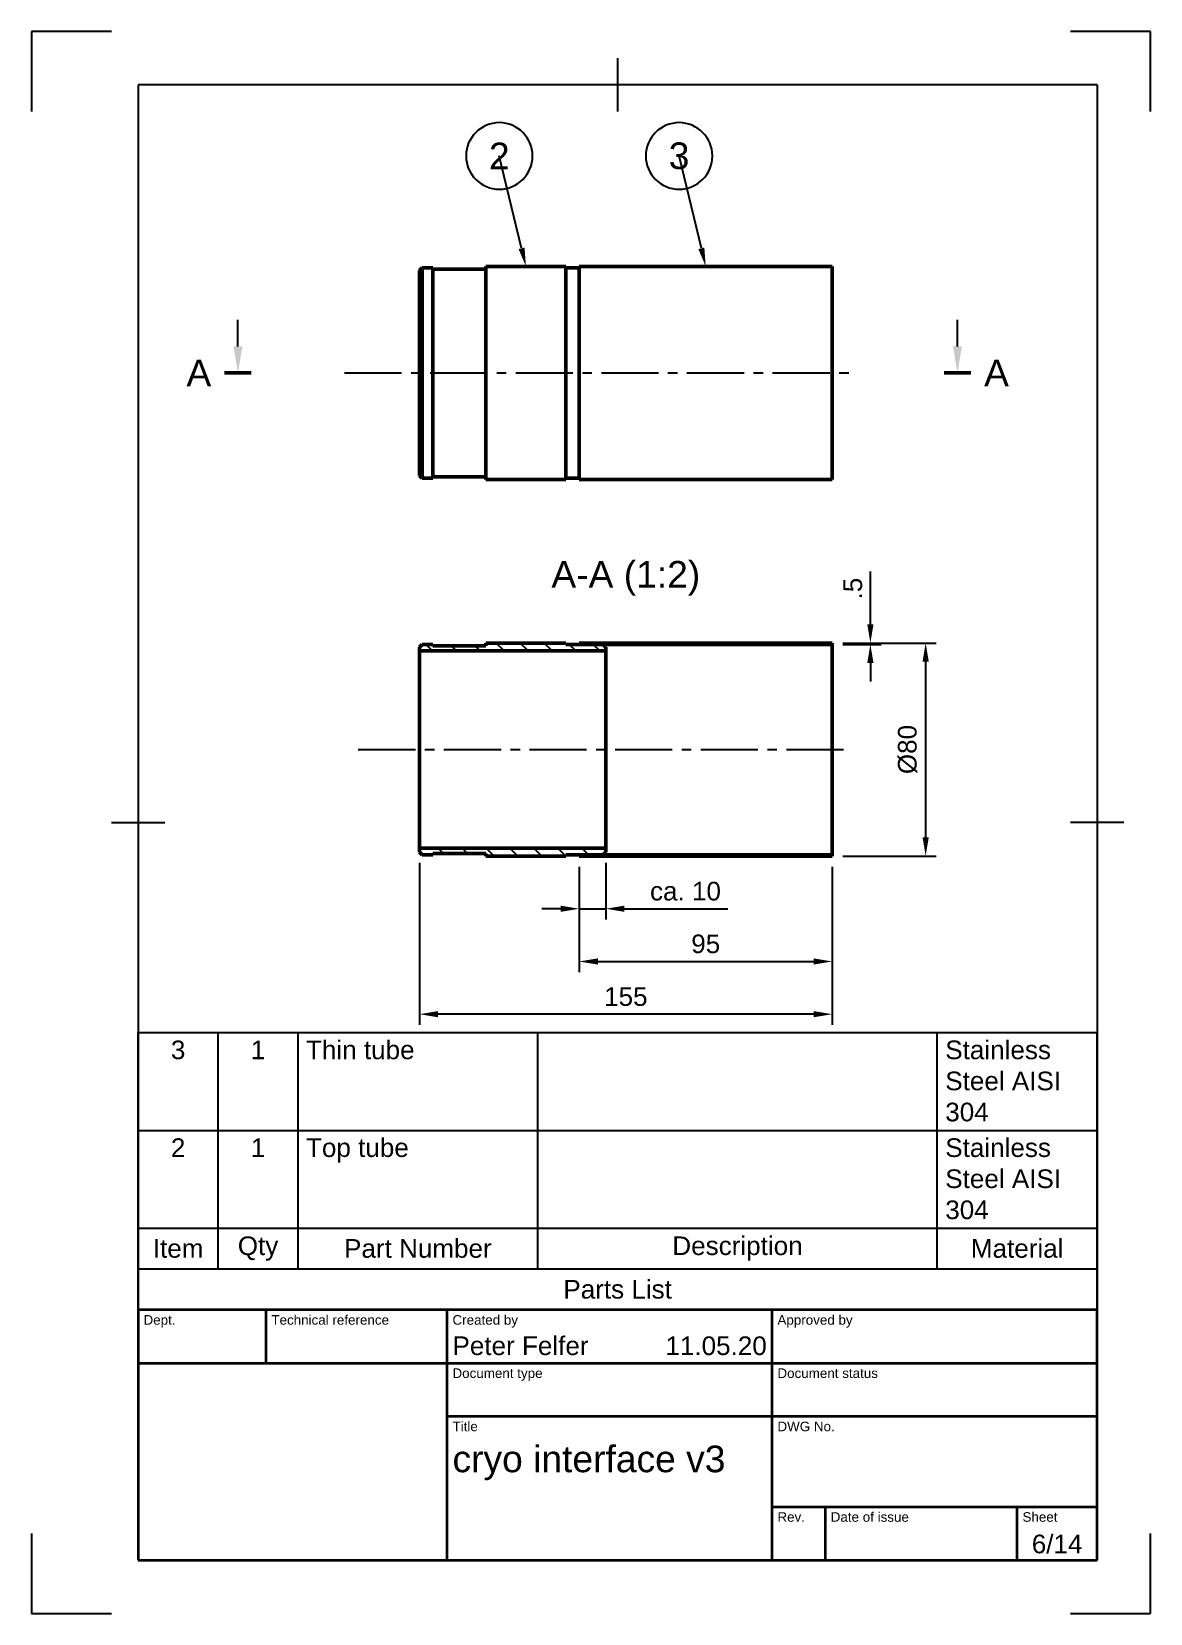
# Model space of a CAD drawing. Header units: millimetres. Extents: x 0 to 210, y 0 to 297.
import ezdxf
from ezdxf import colors
from ezdxf.entities.mleader import LeaderData, LeaderLine
from ezdxf.enums import TextEntityAlignment as Align
from ezdxf.math import Vec2, Vec3

# ---------------------------------------------------------------- set-up
doc = ezdxf.new("R2010")
doc.units = ezdxf.units.MM
doc.header["$LTSCALE"] = 0.75
doc.linetypes.add('CENTER2', pattern=[28.575, 19.05, -3.175, 3.175, -3.175])
for name, color, linetype, lineweight in [('Balloons', 7, 'Continuous', 25), ('Border', 7, 'Continuous', 25), ('FD_Dimensions', 7, 'Continuous', 25), ('Hatching', 7, 'Continuous', 25), ('Parts Lists', 7, 'Continuous', 25), ('Section Lines', 7, 'Continuous', 25), ('Smart Centers', 7, 'CENTER2', 25), ('TitleBlock', 7, 'Continuous', 35), ('View Labels', 7, 'Continuous', 25), ('Visible', 7, 'Continuous', 50)]:
    doc.layers.add(name, color=color, linetype=linetype, lineweight=lineweight)
doc.styles.add('FusionTitle', font='')
doc.styles.get("Standard").update_dxf_attribs({"font": 'arial.ttf'})
doc.styles.get('FusionTitle').set_extended_font_data('Arial Unicode MS')
doc.dimstyles.new('Dim-ISO-25', dxfattribs={"dimtxt": 3.5, "dimasz": 3.5, "dimexe": 2, "dimexo": 2, "dimgap": 1.5, "dimtad": 1, "dimzin": 12, "dimdsep": 46, "dimtxsty": 'Standard', "dimcen": 0, "dimazin": 3, "dimtp": 0.1, "dimtm": 0.1, "dimtfac": 0.714, "dimtmove": 0, "dimatfit": 3, "dimfxl": 1, "dimtzin": 12, "dimarcsym": 0})

# ---------------------------------------------------------------- blocks, each defined once
blk = doc.blocks.new('ISO_TITLEBLOCK')
at = {"layer": 'TitleBlock'}
for p, q in [((0, 47), (-180, 47)), ((-180, 47), (-180, 0)), ((-156, 37), (-156, 47)), ((-122, 0), (-122, 47)), ((-61, 0), (-61, 47)), ((0, 0), (0, 47)), ((-180, 37), (0, 37)), ((-122, 27), (0, 27)), ((-61, 10), (0, 10)), ((-51, 0), (-51, 10)), ((-15, 0), (-15, 10)), ((-180, 0), (0, 0))]:
    blk.add_line(p, q, dxfattribs=at)
at = {"layer": 'TitleBlock', "style": 'FusionTitle'}
for s, p in [('Dept.', (-179, 46)), ('Technical reference', (-155, 46)), ('Created by', (-121, 46)), ('Approved by', (-60, 46)), ('Document type', (-121, 36)), ('Document status', (-60, 36)), ('Title', (-121, 26)), ('DWG No.', (-60, 26)), ('Rev.', (-60, 9)), ('Date of issue', (-50, 9)), ('Sheet', (-14, 9))]:
    blk.add_text(s, height=1.8, dxfattribs=at).set_placement(p, align=Align.TOP_LEFT)
for tag, p, height in [('DEPT', (-179, 38.5), 3.5), ('TECHNICAL_REFERENCE', (-155, 38.5), 3.5), ('CREATED_BY', (-121, 38.5), 3.5), ('APPROVED_BY', (-60, 38.5), 3.5), ('DOCUMENT_TYPE', (-121, 28.5), 3.5), ('DOCUMENT_STATUS', (-60, 28.5), 3.5), ('TITLE_1', (-121, 16.5), 5), ('TITLE_2', (-121, 9), 5), ('TITLE_3', (-121, 1.5), 5), ('DATE_OF_ISSUE', (-50, 1.5), 3.5)]:
    blk.add_attdef(tag, p, '', height=height, dxfattribs=at)
for tag, p in [('CREATED_DATE', (-62, 38.5)), ('APPROVED_DATE', (-1, 38.5))]:
    blk.add_attdef(tag, text='', height=3.5, dxfattribs=at).set_placement(p, align=Align.RIGHT)
for tag, height, p in [('DRAWING_NUMBER', 5, (-30.5, 16.6)), ('REV', 3.5, (-56, 3.1)), ('SHEET', 3.5, (-7.5, 3.1))]:
    blk.add_attdef(tag, text='', height=height, dxfattribs=at).set_placement(p, align=Align.MIDDLE)
blk = doc.blocks.new('ISO_A4(P)_SHEET')
at = {"layer": 'Border'}
for p, q in [((15, 297), (0, 297)), ((0, 297), (0, 282)), ((210, 297), (195, 297)), ((210, 282), (210, 297)), ((110, 292), (110, 282)), ((200, 287), (20, 287)), ((20, 287), (20, 10)), ((200, 287), (200, 10)), ((15, 148.5), (25, 148.5)), ((205, 148.5), (195, 148.5)), ((0, 15), (0, 0)), ((210, 0), (210, 15)), ((20, 10), (200, 10)), ((0, 0), (15, 0)), ((195, 0), (210, 0))]:
    blk.add_line(p, q, dxfattribs=at)
blk = doc.blocks.new('*U5')
at = {"layer": 'Smart Centers', "color": 0, "ltscale": 0.75, "transparency": 16777216}
blk.add_line((-67.812684, 0), (27.25, 0), dxfattribs=at)
blk = doc.blocks.new('*D17')
at = {"layer": 'Defpoints', "color": 0, "transparency": 16777216}
for p in [(102.787542, 142.203174), (150.287542, 142.203174), (150.287542, 122.404185)]:
    blk.add_point(p, dxfattribs=at)
at = {"layer": 'FD_Dimensions', "lineweight": -2, "transparency": 16777216}
for p, q in [((102.787542, 140.203174), (102.787542, 120.404185)), ((150.287542, 140.203174), (150.287542, 120.404185)), ((106.287542, 122.404185), (146.787542, 122.404185))]:
    blk.add_line(p, q, dxfattribs=at)
at = {"layer": 'FD_Dimensions', "transparency": 16777216}
for points in [[(106.287542, 122.987518), (106.287542, 121.820851), (102.787542, 122.404185)], [(146.787542, 122.987518), (146.787542, 121.820851), (150.287542, 122.404185)]]:
    blk.add_solid(points, dxfattribs=at)
at = {"layer": 'FD_Dimensions', "color": 0, "transparency": 16777216, "insert": (126.537542, 125.69119), "char_height": 3.5, "attachment_point": 5}
blk.add_mtext('95', dxfattribs=at)
blk = doc.blocks.new('*D18')
at = {"layer": 'Defpoints', "color": 0, "transparency": 16777216}
for p in [(150.287542, 182.203174), (150.287542, 142.203174), (167.819921, 142.203174)]:
    blk.add_point(p, dxfattribs=at)
at = {"layer": 'FD_Dimensions', "lineweight": -2, "transparency": 16777216}
for p, q in [((152.287542, 182.203174), (169.819921, 182.203174)), ((167.819921, 178.703174), (167.819921, 145.703174)), ((152.287542, 142.203174), (169.819921, 142.203174))]:
    blk.add_line(p, q, dxfattribs=at)
at = {"layer": 'FD_Dimensions', "transparency": 16777216}
for points in [[(167.236588, 178.703174), (168.403255, 178.703174), (167.819921, 182.203174)], [(167.236588, 145.703174), (168.403255, 145.703174), (167.819921, 142.203174)]]:
    blk.add_solid(points, dxfattribs=at)
at = {"layer": 'FD_Dimensions', "color": 0, "transparency": 16777216, "insert": (164.43503, 162.203174), "char_height": 3.5, "attachment_point": 5, "rotation": 90}
blk.add_mtext('%%C80', dxfattribs=at)
blk = doc.blocks.new('*D19')
at = {"layer": 'Defpoints', "color": 0, "transparency": 16777216}
for p in [(150.287542, 182.203174), (150.287542, 181.953174), (157.444212, 182.203174)]:
    blk.add_point(p, dxfattribs=at)
at = {"layer": 'FD_Dimensions', "lineweight": -2, "transparency": 16777216}
for p, q in [((157.444212, 185.703174), (157.444212, 195.641101)), ((152.287542, 182.203174), (159.444212, 182.203174)), ((152.287542, 181.953174), (159.444212, 181.953174)), ((157.444212, 181.953174), (157.444212, 182.203174)), ((157.444212, 178.453174), (157.444212, 174.953174))]:
    blk.add_line(p, q, dxfattribs=at)
at = {"layer": 'FD_Dimensions', "transparency": 16777216}
for points in [[(156.860879, 185.703174), (158.027545, 185.703174), (157.444212, 182.203174)], [(156.860879, 178.453174), (158.027545, 178.453174), (157.444212, 181.953174)]]:
    blk.add_solid(points, dxfattribs=at)
at = {"layer": 'FD_Dimensions', "color": 0, "transparency": 16777216, "insert": (154.164369, 192.422138), "char_height": 3.5, "attachment_point": 5, "rotation": 90}
blk.add_mtext('.5', dxfattribs=at)
blk = doc.blocks.new('*D20')
at = {"layer": 'Defpoints', "color": 0, "transparency": 16777216}
for p in [(107.787542, 142.953174), (102.787542, 142.203174), (107.787542, 132.303679)]:
    blk.add_point(p, dxfattribs=at)
at = {"layer": 'FD_Dimensions', "lineweight": -2, "transparency": 16777216}
for p, q in [((102.787542, 140.203174), (102.787542, 130.303679)), ((107.787542, 140.953174), (107.787542, 130.303679)), ((99.287542, 132.303679), (95.787542, 132.303679)), ((102.787542, 132.303679), (107.787542, 132.303679)), ((111.287542, 132.303679), (130.682153, 132.303679))]:
    blk.add_line(p, q, dxfattribs=at)
at = {"layer": 'FD_Dimensions', "transparency": 16777216}
for points in [[(99.287542, 132.887013), (99.287542, 131.720346), (102.787542, 132.303679)], [(111.287542, 132.887013), (111.287542, 131.720346), (107.787542, 132.303679)]]:
    blk.add_solid(points, dxfattribs=at)
at = {"layer": 'FD_Dimensions', "color": 0, "transparency": 16777216, "insert": (122.734847, 135.590685), "char_height": 3.5, "attachment_point": 5}
blk.add_mtext('ca. 10', dxfattribs=at)
blk = doc.blocks.new('*U10')
at = {"layer": 'Smart Centers', "color": 0, "ltscale": 0.75, "transparency": 16777216}
blk.add_line((-65.21801, 0), (27.25, 0), dxfattribs=at)
blk = doc.blocks.new('*T11')
at = {"layer": 'Parts Lists', "color": 0, "linetype": 'ByBlock', "lineweight": -2, "transparency": 16777216}
for p, q in [((0, 52.058208), (180, 52.058208)), ((0, 0), (0, 52.058208)), ((15, 7.666667), (15, 52.058208)), ((30, 7.666667), (30, 52.058208)), ((75, 7.666667), (75, 52.058208)), ((150, 7.666667), (150, 52.058208)), ((180, 0), (180, 52.058208)), ((0, 33.695771), (180, 33.695771)), ((0, 15.333333), (180, 15.333333)), ((0, 7.666667), (180, 7.666667)), ((0, 0), (180, 0))]:
    blk.add_line(p, q, dxfattribs=at)
at = {"layer": 'Parts Lists', "color": 0, "transparency": 16777216, "char_height": 3.5}
for s, insert, width, attachment_point in [('3', (7.5, 50.558208), 12, 2), ('1', (22.5, 50.558208), 12, 2), ('Thin tube', (31.5, 50.558208), 42, 1), ('Stainless Steel AISI 304', (151.5, 50.558208), 27, 1), ('2', (7.5, 32.195771), 12, 2), ('1', (22.5, 32.195771), 12, 2), ('Top tube', (31.5, 32.195771), 42, 1), ('Stainless Steel AISI 304', (151.5, 32.195771), 27, 1), ('Item', (7.5, 11.5), 12, 5), ('Qty', (22.5, 11.5), 12, 5), ('Part Number', (52.5, 11.5), 42, 5), ('Description', (112.5, 11.5), 72, 5), ('Material', (165, 11.5), 27, 5), ('Parts List', (90, 3.833333), 177, 5)]:
    blk.add_mtext(s, dxfattribs=dict(at, insert=insert, width=width, attachment_point=attachment_point))
blk = doc.blocks.new('*B13')
at = {"transparency": 16777216}
for start, end in [(90, 270), (270, 90)]:
    blk.add_arc((0, 0), 6.25, start, end, dxfattribs=at)
at = {"transparency": 16777216, "insert": (0, 0), "char_height": 5, "attachment_point": 5}
blk.add_mtext('2', dxfattribs=at)
blk = doc.blocks.new('*B14')
at = {"transparency": 16777216}
for start, end in [(90, 270), (270, 90)]:
    blk.add_arc((0, 0), 6.25, start, end, dxfattribs=at)
at = {"transparency": 16777216, "insert": (0, 0), "char_height": 5, "attachment_point": 5}
blk.add_mtext('3', dxfattribs=at)
blk = doc.blocks.new('*D21')
at = {"layer": 'Defpoints', "color": 0, "transparency": 16777216}
for p in [(72.787542, 142.953174), (150.287542, 142.203174), (72.787542, 112.50469)]:
    blk.add_point(p, dxfattribs=at)
at = {"layer": 'FD_Dimensions', "lineweight": -2, "transparency": 16777216}
for p, q in [((72.787542, 140.953174), (72.787542, 110.50469)), ((150.287542, 140.203174), (150.287542, 110.50469)), ((146.787542, 112.50469), (76.287542, 112.50469))]:
    blk.add_line(p, q, dxfattribs=at)
at = {"layer": 'FD_Dimensions', "transparency": 16777216}
for points in [[(76.287542, 113.088023), (76.287542, 111.921356), (72.787542, 112.50469)], [(146.787542, 113.088023), (146.787542, 111.921356), (150.287542, 112.50469)]]:
    blk.add_solid(points, dxfattribs=at)
at = {"layer": 'FD_Dimensions', "color": 0, "transparency": 16777216, "insert": (111.537542, 115.791695), "char_height": 3.5, "attachment_point": 5}
blk.add_mtext('155', dxfattribs=at)

msp = doc.modelspace()

# ---------------------------------------------------------------- hatches: boundary and pattern name
at = {"layer": 'Hatching'}
h = msp.add_hatch(dxfattribs=at)
h.set_pattern_fill('ANSI31', color=256, angle=90, style=0)
h.paths.add_polyline_path([(85.2875, 182.2032), (85.2875, 181.7032), (75.2875, 181.7032), (75.2875, 181.9532), (73.2875, 181.9532), (72.7875, 181.4532), (72.7875, 180.7032), (107.7875, 180.7032), (107.7875, 181.4532), (107.2875, 181.9532), (102.7875, 181.9532), (100.2875, 181.9532), (100.2875, 182.2032)], flags=0)
h.paths.add_polyline_path([(85.2875, 142.7032), (85.2875, 142.2032), (100.2875, 142.2032), (100.2875, 142.4532), (102.7875, 142.4532), (107.2875, 142.4532), (107.7875, 142.9532), (107.7875, 143.7032), (72.7875, 143.7032), (72.7875, 142.9532), (73.2875, 142.4532), (75.2875, 142.4532), (75.2875, 142.7032)], flags=0)
h = msp.add_hatch(dxfattribs=at)
h.set_pattern_fill('ANSI31', color=256, angle=180, style=0)
h.paths.add_polyline_path([(102.7875, 182.2032), (102.7875, 181.9532), (107.2875, 181.9532), (150.2875, 181.9532), (150.2875, 182.2032)], flags=0)
h.paths.add_polyline_path([(102.7875, 142.4532), (102.7875, 142.2032), (150.2875, 142.2032), (150.2875, 142.4532), (107.2875, 142.4532)], flags=0)

# ---------------------------------------------------------------- linework, layer by layer
at = {"layer": 'Section Lines'}
for p, q in [((38.7249, 237.9083), (38.7249, 242.9083)), ((173.7875, 237.9083), (173.7875, 242.9083))]:
    msp.add_line(p, q, dxfattribs=at)
at = {"layer": 'Section Lines', "lineweight": 50}
for p, q in [((36.2249, 232.9083), (41.2249, 232.9083)), ((176.2875, 232.9083), (171.2875, 232.9083))]:
    msp.add_line(p, q, dxfattribs=at)
at = {"layer": 'Section Lines'}
for points in [[(39.5582, 237.9083), (38.7249, 232.9083), (37.8915, 237.9083)], [(174.6209, 237.9083), (173.7875, 232.9083), (172.9542, 237.9083)]]:
    msp.add_solid(points, dxfattribs=at)
at = {"layer": 'Visible'}
for p, q in [((72.7875, 252.1583), (73.2875, 252.6583)), ((73.2875, 252.6583), (73.2875, 213.1583)), ((73.2875, 252.6583), (75.2875, 252.6583)), ((75.2875, 213.1583), (75.2875, 252.6583)), ((85.2875, 212.9083), (85.2875, 252.9083)), ((85.2875, 252.9083), (100.2875, 252.9083)), ((100.2875, 212.9083), (100.2875, 252.9083)), ((100.2875, 252.6583), (102.7875, 252.6583)), ((102.7875, 212.9083), (102.7875, 252.9083)), ((102.7875, 252.9083), (150.2875, 252.9083)), ((150.2875, 212.9083), (150.2875, 252.9083)), ((72.7875, 213.6583), (72.7875, 252.1583)), ((75.2875, 252.4083), (85.2875, 252.4083)), ((72.7875, 213.6583), (73.2875, 213.1583)), ((73.2875, 213.1583), (75.2875, 213.1583)), ((75.2875, 213.4083), (85.2875, 213.4083)), ((85.2875, 212.9083), (100.2875, 212.9083)), ((100.2875, 213.1583), (102.7875, 213.1583)), ((102.7875, 212.9083), (150.2875, 212.9083))]:
    msp.add_line(p, q, dxfattribs=at)
at = {"layer": 'Visible', "extrusion": (-6e-16, -1, 0)}
for p, q in [((73.2875, 181.9532), (72.7875, 181.4532)), ((72.7875, 181.4532), (72.7875, 180.7032)), ((75.2875, 181.9532), (73.2875, 181.9532)), ((75.2875, 181.7032), (75.2875, 181.9532)), ((85.2875, 181.7032), (75.2875, 181.7032)), ((85.2875, 182.2032), (85.2875, 181.7032)), ((100.2875, 182.2032), (85.2875, 182.2032)), ((100.2875, 181.9532), (100.2875, 182.2032)), ((107.2875, 181.9532), (100.2875, 181.9532)), ((102.7875, 182.2032), (102.7875, 181.9532)), ((150.2875, 182.2032), (102.7875, 182.2032)), ((102.7875, 181.9532), (150.2875, 181.9532)), ((107.7875, 181.4532), (107.2875, 181.9532)), ((107.7875, 180.7032), (107.7875, 181.4532)), ((150.2875, 181.9532), (150.2875, 182.2032)), ((150.2875, 142.4532), (150.2875, 181.9532)), ((72.7875, 180.7032), (107.7875, 180.7032)), ((72.7875, 143.7032), (72.7875, 180.7032)), ((107.7875, 143.7032), (107.7875, 180.7032)), ((107.7875, 143.7032), (72.7875, 143.7032)), ((72.7875, 143.7032), (72.7875, 142.9532)), ((72.7875, 142.9532), (73.2875, 142.4532)), ((75.2875, 142.4532), (75.2875, 142.7032)), ((75.2875, 142.7032), (85.2875, 142.7032)), ((85.2875, 142.7032), (85.2875, 142.2032)), ((107.2875, 142.4532), (107.7875, 142.9532)), ((107.7875, 142.9532), (107.7875, 143.7032)), ((73.2875, 142.4532), (75.2875, 142.4532)), ((85.2875, 142.2032), (100.2875, 142.2032)), ((100.2875, 142.2032), (100.2875, 142.4532)), ((100.2875, 142.4532), (107.2875, 142.4532)), ((102.7875, 142.4532), (102.7875, 142.2032)), ((150.2875, 142.4532), (102.7875, 142.4532)), ((102.7875, 142.2032), (150.2875, 142.2032)), ((150.2875, 142.2032), (150.2875, 142.4532))]:
    msp.add_line(p, q, dxfattribs=at)

# ---------------------------------------------------------------- block references
msp.add_blockref('*T11', (20, 57))
at = {"layer": 'Border'}
msp.add_blockref('ISO_A4(P)_SHEET', (0, 0), dxfattribs=at)
at = {"layer": 'Smart Centers', "ltscale": 0.75}
for name, p in [('*U5', (126.5375, 232.9083)), ('*U10', (126.5375, 162.2032))]:
    msp.add_blockref(name, p, dxfattribs=at)
at = {"layer": 'TitleBlock'}
msp.add_blockref('ISO_TITLEBLOCK', (200, 10), dxfattribs=at).add_auto_attribs({'CREATED_DATE': '11.05.20', 'SHEET': '6/14', 'TITLE_1': 'cryo interface v3', 'CREATED_BY': 'Peter Felfer'})

# ---------------------------------------------------------------- texts
at = {"layer": 'Section Lines', "char_height": 5, "attachment_point": 5}
for insert in [(31.3903, 232.9083), (181.1221, 232.9083)]:
    msp.add_mtext('A', dxfattribs=dict(at, insert=insert))
at = {"layer": 'View Labels', "insert": (111.5375, 191.096), "char_height": 5, "width": 30.21487, "attachment_point": 8}
msp.add_mtext('A-A (1:2)', dxfattribs=at)

# ---------------------------------------------------------------- dimensions: what is measured, and where the dimension line sits
at = {"layer": 'FD_Dimensions'}
dim = msp.add_linear_dim(base=(157.4442, 182.2032), p1=(150.2875, 181.9532), p2=(150.2875, 182.2032), angle=90, dimstyle='Dim-ISO-25', override={"dimlfac": 2, "dimclrd": 256, "dimclre": 256}, dxfattribs=at)
dim.commit()
dim.dimension.update_dxf_attribs({"geometry": '*D19', "text_midpoint": (154.1644, 192.4221)})
dim = msp.add_linear_dim(base=(167.8199, 142.2032), p1=(150.2875, 182.2032), p2=(150.2875, 142.2032), angle=270, text='%%C<>', dimstyle='Dim-ISO-25', override={"dimlfac": 2, "dimclrd": 256, "dimclre": 256}, dxfattribs=at)
dim.commit()
dim.dimension.update_dxf_attribs({"geometry": '*D18', "text_midpoint": (164.435, 162.2032)})
dim = msp.add_linear_dim(base=(72.7875, 112.5047), p1=(150.2875, 142.2032), p2=(72.7875, 142.9532), dimstyle='Dim-ISO-25', override={"dimlfac": 2, "dimclrd": 256, "dimclre": 256}, dxfattribs=at)
dim.commit()
dim.dimension.update_dxf_attribs({"geometry": '*D21', "text_midpoint": (111.5375, 115.7917)})
dim = msp.add_linear_dim(base=(107.7875, 132.3037), p1=(102.7875, 142.2032), p2=(107.7875, 142.9532), text='ca. <>', dimstyle='Dim-ISO-25', override={"dimlfac": 2, "dimclrd": 256, "dimclre": 256}, dxfattribs=at)
dim.commit()
dim.dimension.update_dxf_attribs({"geometry": '*D20', "text_midpoint": (122.7348, 135.5907)})
dim = msp.add_aligned_dim(p1=(102.7875, 142.2032), p2=(150.2875, 142.2032), distance=-19.799, dimstyle='Dim-ISO-25', override={"dimlfac": 2, "dimclrd": 256, "dimclre": 256}, dxfattribs=at)
dim.commit()
dim.dimension.update_dxf_attribs({"geometry": '*D17', "text_midpoint": (126.5375, 125.6912)})

# ---------------------------------------------------------------- leaders
at = {"layer": 'Balloons'}
ml = msp.add_multileader_block('Standard', dxfattribs=at)
ml.set_content('*B13', color=256)
ml.set_leader_properties()
ml.build(insert=Vec2(0, 0))
ml.multileader.update_dxf_attribs({"has_dogleg": 0, "arrow_head_size": 3.5, "block_connection_type": 1})
ctx = ml.context
ctx.base_point, ctx.char_height, ctx.arrow_head_size = Vec3(87.7875, 273.6583), 3.5, 3.5
ctx.attachment_type = 1
notes = []
notes.append((ctx, [(0, (1, 1, 0), (79.7875, 273.6583), (1, 0), 8, [(0, [(92.7875, 252.9083)], 0, [])])]))
ctx.block.insert = Vec3(87.7875, 273.6583)
ml = msp.add_multileader_block('Standard', dxfattribs=at)
ml.set_content('*B14', color=256)
ml.set_leader_properties()
ml.build(insert=Vec2(0, 0))
ml.multileader.update_dxf_attribs({"has_dogleg": 0, "arrow_head_size": 3.5, "block_connection_type": 1})
ctx = ml.context
ctx.base_point, ctx.char_height, ctx.arrow_head_size = Vec3(121.5375, 273.6583), 3.5, 3.5
ctx.attachment_type = 1
notes.append((ctx, [(0, (1, 1, 0), (113.5375, 273.6583), (1, 0), 8, [(0, [(126.5375, 252.9083)], 0, [])])]))
ctx.block.insert = Vec3(121.5375, 273.6583)
for ctx, leaders in notes:
    for number, flags, end, landing, length, lines in leaders:
        leader = LeaderData()
        leader.index, (leader.has_last_leader_line, leader.has_dogleg_vector, leader.attachment_direction) = number, flags
        leader.last_leader_point, leader.dogleg_vector, leader.dogleg_length = Vec3(end), Vec3(landing), length
        for number, points, colour, breaks in lines:
            line = LeaderLine()
            line.index, line.vertices, line.color, line.breaks = number, Vec3.list(points), colors.encode_raw_color(colour), breaks
            leader.lines.append(line)
        ctx.leaders.append(leader)

doc.saveas('drawing.dxf')
